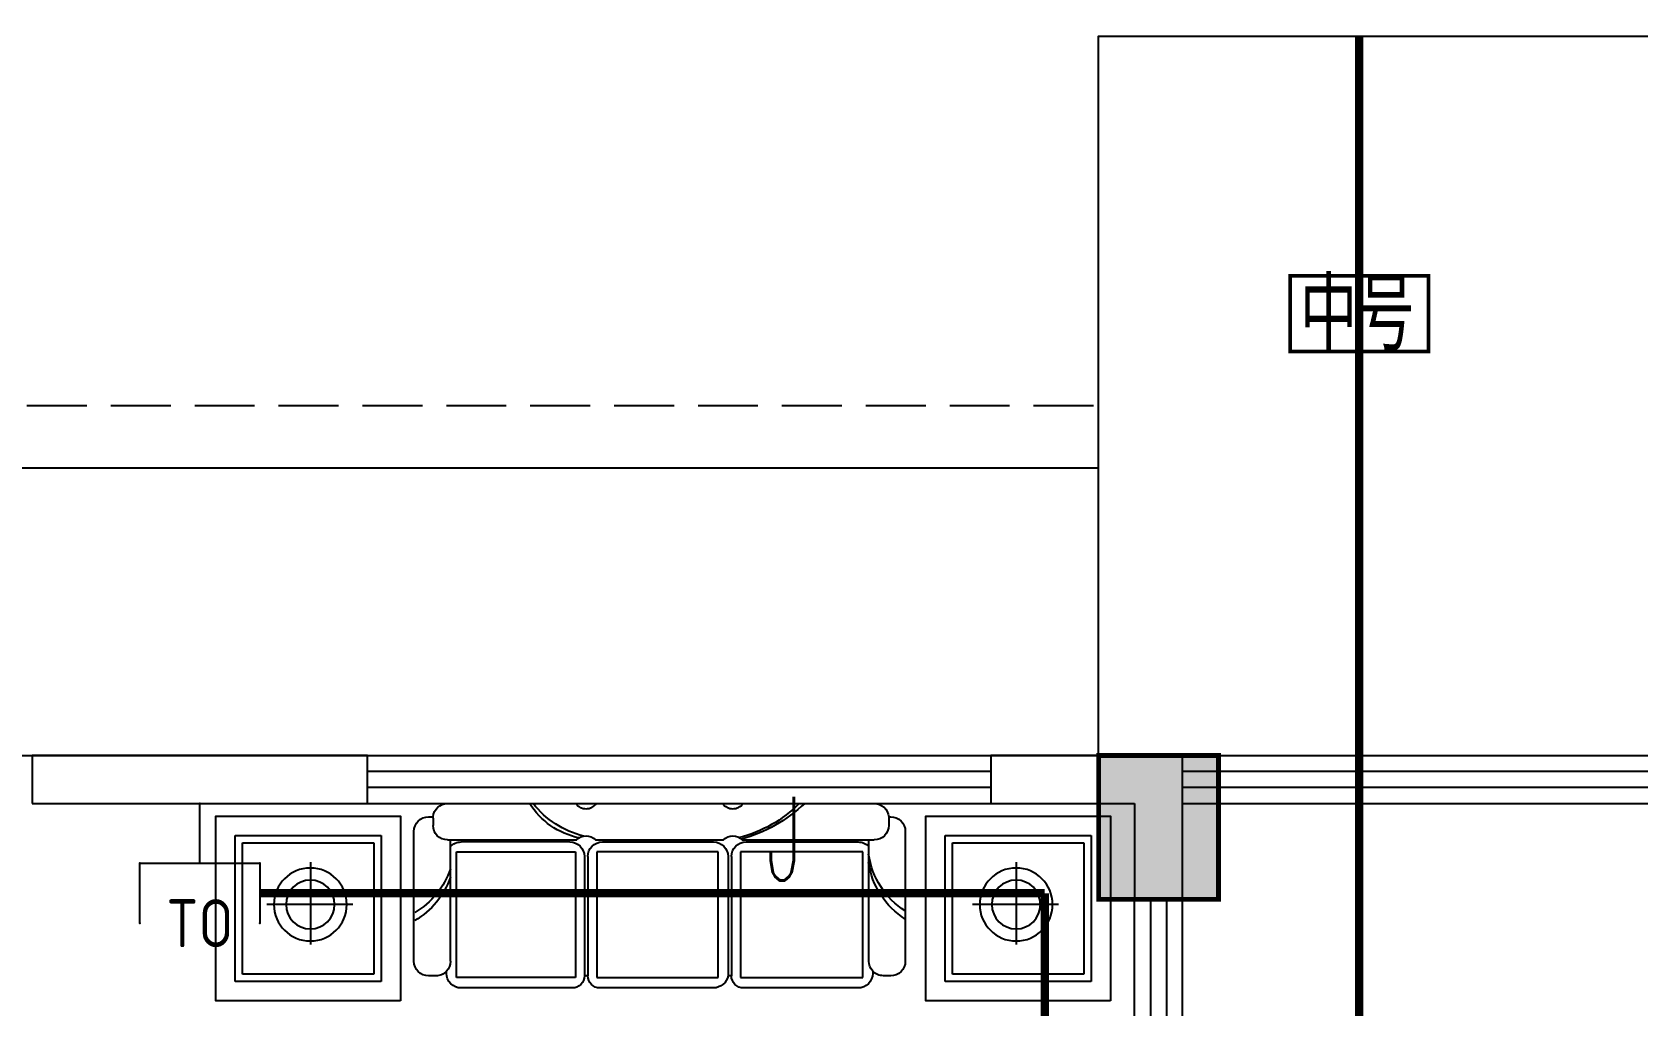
# Model space of a CAD drawing. Extents: x -6243262 to 3079315, y -2914302 to 172723.
# Drawn here: x -5828581 to -5821881, y -771768 to -767706 of the extents above; entities that cross this region are included whole.
import ezdxf
from ezdxf.enums import TextEntityAlignment as Align

# ---------------------------------------------------------------- set-up
doc = ezdxf.new("R2010")
doc.units = 0
doc.header["$LTSCALE"] = 1000
doc.linetypes.add('DASH', pattern=[0.35, 0.25, -0.1])
for name, color, linetype in [('0-柱网', 2, 'Continuous'), ('EQUIP-通讯', 3, 'Continuous'), ('fur', 253, 'Continuous'), ('TEL_TEXT', 7, 'Continuous'), ('WALL', 9, 'Continuous'), ('WINDOW', 4, 'Continuous'), ('WIRE-通讯', 4, 'Continuous')]:
    doc.layers.add(name, color=color, linetype=linetype)
doc.styles.add('_TEL_ATTDEF', font='gbenor', dxfattribs={"bigfont": 'gbcbig'})
doc.styles.add('_TEL_DIM', font='SIMPLEX', dxfattribs={"width": 0.8, "height": 3.5, "bigfont": 'HZTXT'})

# ---------------------------------------------------------------- blocks, each defined once
blk = doc.blocks.new('1#柱网')
at = {"layer": '0-柱网'}
blk.add_hatch(color=0, dxfattribs=at).paths.add_polyline_path([(509855, 93967.2), (509855, 93367.2), (510355, 93367.2), (510355, 93967.2)])
at = {"layer": '0-柱网', "color": 0, "const_width": 20}
blk.add_lwpolyline([(509855, 93967.2), (509855, 93367.2), (510355, 93367.2), (510355, 93967.2), (509855, 93967.2)], dxfattribs=at)
blk = doc.blocks.new('$WINLIB2D$00000001')
at = {"color": 0}
for points in [[(-0.5, 0.5), (-0.5, -0.5)], [(-0.5, 0.5), (0.5, 0.5)], [(0.5, -0.5), (0.5, 0.5)], [(0.5, 0.1667), (-0.5, 0.1667)], [(0.5, -0.1667), (-0.5, -0.1667)], [(-0.5, -0.5), (0.5, -0.5)]]:
    blk.add_lwpolyline(points, dxfattribs=at)
blk = doc.blocks.new('$plan$00002641')
at = {"layer": 'fur', "color": 0}
for p, q in [((133.6, 1785.8), (133.6, 1176.8)), ((742.6, 1785.8), (133.6, 1785.8)), ((164, 1755.3), (164, 1207.2)), ((712.1, 1755.3), (164, 1755.3)), ((712.1, 1207.2), (712.1, 1755.3)), ((742.6, 1176.8), (742.6, 1785.8)), ((421.5, 1295.4), (421.5, 1653.8)), ((244.6, 1472.1), (588.3, 1472.1)), ((164, 1207.2), (712.1, 1207.2)), ((133.6, 1176.8), (742.6, 1176.8)), ((60.9, 960.1), (91.3, 960.1)), ((152.2, 899.2), (152.2, 360.8)), ((658.3, 887.6), (152.2, 887.6)), ((160.6, 389.2), (160.6, 843)), ((201.8, 862.1), (201.8, 366.3)), ((726.2, 862.1), (201.8, 862.1)), ((726.2, 366.3), (726.2, 862.1)), ((201.8, 366.3), (726.2, 366.3)), ((152.2, 282.7), (152.2, -251.6)), ((201.8, 276.4), (726.2, 276.4)), ((201.8, -229.1), (201.8, 276.4)), ((221.5, 328.3), (718.8, 328.3)), ((221.5, 314.4), (718.8, 314.4)), ((726.2, 276.4), (726.2, -229.1)), ((160.6, 253.5), (160.6, -210)), ((726.2, -229.1), (201.8, -229.1)), ((152.2, -329.7), (152.2, -880.6)), ((201.8, -322.8), (726.2, -322.8)), ((201.8, -832.6), (201.8, -322.8)), ((221.5, -270.9), (718.8, -270.9)), ((221.5, -284.8), (718.8, -284.8)), ((726.2, -322.8), (726.2, -832.6)), ((160.6, -345.7), (160.6, -813.5)), ((658.3, -858), (152.2, -858)), ((726.2, -832.6), (201.8, -832.6)), ((60.9, -941.5), (91.3, -941.5)), ((742.6, -1176.8), (133.6, -1176.8)), ((133.6, -1176.8), (133.6, -1785.8)), ((742.6, -1785.8), (742.6, -1176.8)), ((712.1, -1207.2), (164, -1207.2)), ((164, -1207.2), (164, -1755.3)), ((712.1, -1755.3), (712.1, -1207.2)), ((421.5, -1649.6), (421.5, -1291.2)), ((244.6, -1472.9), (588.3, -1472.9)), ((133.6, -1785.8), (742.6, -1785.8)), ((164, -1755.3), (712.1, -1755.3))]:
    blk.add_line(p, q, dxfattribs=at)
for points in [[(823.8, 1095.6), (823.8, 1867), (52.4, 1867), (52.4, 1095.6)], [(823.8, -1867), (823.8, -1095.6), (52.4, -1095.6), (52.4, -1867)]]:
    blk.add_lwpolyline(points, close=True, dxfattribs=at)
blk.add_lwpolyline([(718.5, -918.9, 0.207927), (699.2, -874.4), (708.7, -874.4, 0.414214), (769.6, -813.5), (769.6, -335.6, 0.414214), (718.8, -284.8), (718.8, -270.9, 0.354555), (769.6, -210), (769.6, 263.7, 0.414214), (718.8, 314.4), (718.8, 328.3, 0.414214), (769.6, 379), (769.6, 843, 0.414214), (708.7, 903.9), (699.9, 903.9, 0.207927), (719.2, 948.5), (719.2, 978.9, 0.414214), (658.3, 1039.8), (116.6, 1039.8, 0.414214), (55.7, 978.9), (55.7, 959.8, 0.389489), (0, 899.2), (0, 364.5, -0.514939), (0, 279), (0, -247.9, -0.514939), (0, -333.4), (0, -880.6, 0.389489), (55.7, -941.2), (55.7, -949.4, 0.414214), (116.6, -1010.3), (658.3, -1010.3, 0.414214), (719.2, -949.4), (719.2, -918.9)], format="xyb", close=True, dxfattribs=at)
for centre, radius in [((421.5, 1472.1), 152.2), ((421.5, 1472.1), 101.5), ((421.5, -1472.9), 152.2), ((421.5, -1472.9), 101.5)]:
    blk.add_circle(centre, radius, dxfattribs=at)
for centre, radius, start, end in [((165.1, 1204.3), 334.7, 288.82323, 329.8898), ((199, 1204.3), 334.7, 288.82323, 329.8898), ((60.9, 899.2), 60.9, 90, 94.87856), ((91.3, 899.2), 60.9, 0, 90), ((221.5, 843), 60.9, 133.01614, 180), ((658.3, 948.5), 60.9, 270, 313.01614), ((-173.7, 283.2), 324.8, 12.09838, 57.6672), ((-237.6, 240.4), 384.7, 13.87009, 51.87049), ((187.3, 321.8), 52.5, 131.9207, 228.0793), ((221.5, 389.2), 60.9, 180, 270), ((221.5, 253.5), 60.9, 90, 180), ((187.3, -290.6), 52.5, 131.9207, 228.0793), ((221.5, -210), 60.9, 180, 270), ((-382.6, -183.7), 542.1, 314.89568, 345.65321), ((-459.3, -157.7), 631.1, 316.70332, 344.50093), ((221.5, -345.7), 60.9, 90, 180), ((221.5, -813.5), 60.9, 180, 226.98386), ((165.1, -1188.8), 334.7, 32.23521, 81.93641), ((199, -1188.8), 334.7, 32.23521, 81.93641), ((657.6, -918.9), 60.9, 46.98386, 90), ((91.3, -880.6), 60.9, 270, 0), ((60.9, -880.6), 60.9, 265.12144, 270)]:
    blk.add_arc(centre, radius, start, end, dxfattribs=at)
blk = doc.blocks.new('45645')
at = {"color": 8}
for points in [[(1310758.9, -1128913.4), (1310758.9, -1125913.4), (1319258.9, -1125913.4), (1319258.9, -1128913.4)], [(1319258.9, -1127713.4), (1336308.9, -1127713.4), (1336308.9, -1144313.4), (1320308.9, -1144313.4), (1320308.9, -1145813.4), (1314708.9, -1145813.4), (1314708.9, -1144313.4), (1299308.9, -1144313.4), (1299308.9, -1145813.4), (1293708.9, -1145813.4), (1293708.9, -1127713.4), (1310758.9, -1127713.4)]]:
    blk.add_lwpolyline(points, dxfattribs=at)
at = {"color": 8, "linetype": 'DASH'}
blk.add_lwpolyline([(1292987.5, -1127453.4), (1310758.9, -1127453.4)], dxfattribs=at)
at = {"color": 8}
blk.add_lwpolyline([(1294908.9, -1128913.4), (1335108.9, -1128913.4), (1335108.9, -1143113.4), (1319108.9, -1143113.4), (1319108.9, -1144613.4), (1315908.9, -1144613.4), (1315908.9, -1143113.4), (1298108.9, -1143113.4), (1298108.9, -1144613.4), (1294908.9, -1144613.4)], close=True, dxfattribs=at)
at = {"layer": 'WALL', "color": 8}
for p, q in [((1307708.9, -1128913.4), (1306308.9, -1128913.4)), ((1306308.9, -1128913.4), (1306308.9, -1129113.4)), ((1307708.9, -1129113.4), (1307708.9, -1128913.4)), ((1311008.9, -1128913.4), (1310308.9, -1128913.4)), ((1310308.9, -1128913.4), (1310308.9, -1129113.4)), ((1311108.9, -1128913.4), (1311008.9, -1128913.4)), ((1311108.9, -1129113.4), (1311108.9, -1128913.4)), ((1306308.9, -1129113.4), (1307708.9, -1129113.4)), ((1310308.9, -1129113.4), (1310908.9, -1129113.4)), ((1310908.9, -1129113.4), (1310908.9, -1129513.4)), ((1311108.9, -1129513.4), (1311108.9, -1129113.4)), ((1310908.9, -1129513.4), (1311108.9, -1129513.4))]:
    blk.add_line(p, q, dxfattribs=at)
at = {"color": 8, "yscale": -1, "rotation": 270}
blk.add_blockref('$plan$00002641', (1308941.9, -1129113.4), dxfattribs=at)
at = {"layer": '0-柱网', "color": 8}
blk.add_blockref('1#柱网', (800903.9, -1222880.6), dxfattribs=at)
at = {"layer": 'WINDOW', "color": 8}
for p, xscale, yscale, zscale, rotation in [((1309008.9, -1129013.4), -2600, 200, -2600, 180), ((1312308.9, -1129013.4), -2399.999999999942, 200, -2399.999999999942, 180), ((1311008.9, -1131463.4), 3900.000000002212, -200, 3900.000000002212, 90)]:
    blk.add_blockref('$WINLIB2D$00000001', p, dxfattribs=dict(at, xscale=xscale, yscale=yscale, zscale=zscale, rotation=rotation))
blk = doc.blocks.new('$equip$00001847')
for p, q in [((-0.5, 0.499), (-0.5, 0.999)), ((0.5, 0.999), (0.5, 0.499)), ((0.5, 0.499), (-0.5, 0.499)), ((0, 0.5), (0, 0))]:
    blk.add_line(p, q)
for p in [(-0.5, 0.999), (0.5, 0.999), (-0.5, 0.499), (0.5, 0.499), (0, 0)]:
    blk.add_point(p)
at = {"color": 7, "style": '_TEL_DIM'}
blk.add_attdef('$TEXT$', text='', height=0.4, dxfattribs=at).set_placement((0, 0.999), align=Align.MIDDLE_CENTER)
at = {"color": 7, "style": '_TEL_DIM', "flags": 1}
blk.add_attdef('A', text='', height=0.00002, dxfattribs=at).set_placement((0, 0), align=Align.MIDDLE_CENTER)
blk = doc.blocks.new('JJ')
at = {"const_width": 15}
blk.add_lwpolyline([(1312975.8, -795423.9), (1313552.9, -795423.9), (1313552.9, -795739.7), (1312975.8, -795739.7)], close=True, dxfattribs=at)
blk.add_lwpolyline([(1313264.3, -795423.9), (1313264.3, -795739.7)], dxfattribs=at)
at = {"layer": 'TEL_TEXT', "color": 3, "style": '_TEL_DIM', "width": 0.8}
blk.add_text('中号', height=300, dxfattribs=at).set_placement((1313016.8, -795734.4))

msp = doc.modelspace()

# ---------------------------------------------------------------- linework, layer by layer
at = {"layer": 'WIRE-通讯', "linetype": 'Continuous', "const_width": 35}
for points in [[(-5823043.8, -777252.3), (-5823043.8, -767723.6)], [(-5827631.3, -771298.1), (-5824355.8, -771298.1)], [(-5824355.8, -773023.6), (-5824355.8, -771298.1)]]:
    msp.add_lwpolyline(points, dxfattribs=at)

# ---------------------------------------------------------------- block references
msp.add_blockref('JJ', (-7136308.1, 26701))
at = {"layer": 'EQUIP-通讯'}
ref = msp.add_blockref('$equip$00001847', (-5827881.3, -770923.6), dxfattribs=dict(at, xscale=500, yscale=500, zscale=500, rotation=180))
ref.add_attrib('$TEXT$', 'TO', dxfattribs={"layer": '0', "color": 7, "height": 200, "style": '_TEL_ATTDEF'}).set_placement((-5827881.3, -771423.1), align=Align.MIDDLE_CENTER)
at = {"layer": 'WIRE-通讯', "linetype": 'Continuous'}
msp.add_blockref('45645', (-7134890.2, 358189.8), dxfattribs=at)

# ---------------------------------------------------------------- texts
at = {"layer": 'TEL_TEXT', "style": '_TEL_DIM', "width": 0.64}
msp.add_text('J', height=350, dxfattribs=at).set_placement((-5825518.8, -771245.3))

doc.saveas('drawing.dxf')
